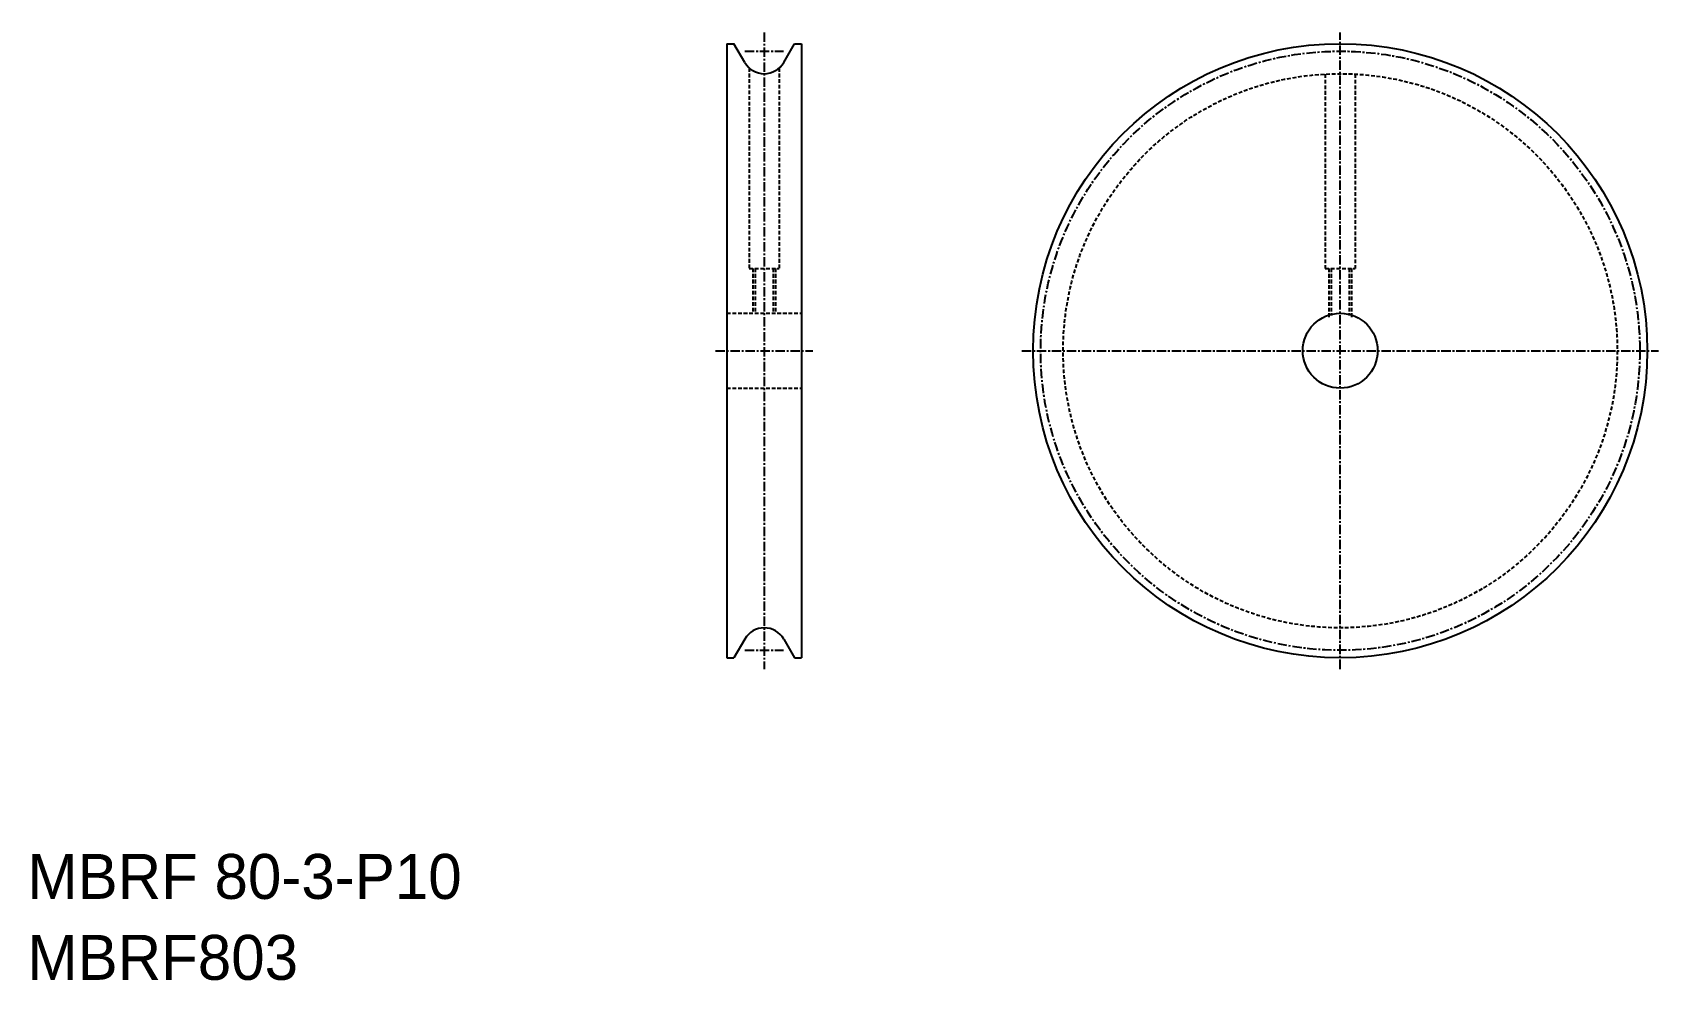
# Model space of a CAD drawing. Extents: x -285 to -68, y -61 to 66.
import ezdxf

# ---------------------------------------------------------------- set-up
doc = ezdxf.new("R2010")
doc.units = 0
doc.linetypes.add('CENTER', pattern=[2, 1.25, -0.25, 0.25, -0.25])
doc.linetypes.add('DASHED', pattern=[0.75, 0.5, -0.25])
doc.layers.get('0').update_dxf_attribs({"linetype": 'CONTINUOUS'})
doc.layers.add('CENTER', color=1, linetype='CENTER')

msp = doc.modelspace()

# ---------------------------------------------------------------- linework, layer by layer
at = {"color": 7, "linetype": 'CONTINUOUS'}
for p, q in [((-192.63, 64.2), (-192.63, -17.8)), ((-192.63, 64.2), (-191.67, 64.2)), ((-190.23, 61.7), (-191.67, 64.2)), ((-185.03, 61.7), (-183.59, 64.2)), ((-183.59, 64.2), (-182.63, 64.2)), ((-182.63, 64.2), (-182.63, -17.8)), ((-182.63, 55.2), (-182.63, 55.2)), ((-182.63, 48.7), (-182.63, 48.7)), ((-190.23, -15.3), (-191.67, -17.8)), ((-185.03, -15.3), (-183.59, -17.8)), ((-192.63, -17.8), (-191.67, -17.8)), ((-183.59, -17.8), (-182.63, -17.8))]:
    msp.add_line(p, q, dxfattribs=at)
at = {"color": 3, "linetype": 'DASHED'}
for p, q in [((-189.63, 60.96), (-189.63, 34.2)), ((-185.63, 60.96), (-185.63, 34.2)), ((-112.72, 60.14), (-112.72, 34.2)), ((-108.72, 60.14), (-108.72, 34.2)), ((-189.63, 34.2), (-185.63, 34.2)), ((-189.13, 34.2), (-189.13, 28.2)), ((-188.83, 34.2), (-188.83, 28.2)), ((-186.43, 34.2), (-186.43, 28.2)), ((-186.13, 34.2), (-186.13, 28.2)), ((-112.72, 34.2), (-108.72, 34.2)), ((-112.22, 34.2), (-112.22, 27.7)), ((-111.92, 34.2), (-111.92, 27.89)), ((-109.52, 34.2), (-109.52, 27.89)), ((-109.22, 34.2), (-109.22, 27.7)), ((-192.63, 28.2), (-182.63, 28.2)), ((-192.63, 18.2), (-182.63, 18.2))]:
    msp.add_line(p, q, dxfattribs=at)
at = {"color": 7, "linetype": 'CONTINUOUS'}
for radius in [41, 5]:
    msp.add_circle((-110.72, 23.2), radius, dxfattribs=at)
at = {"color": 3, "linetype": 'DASHED'}
msp.add_circle((-110.72, 23.2), 37, dxfattribs=at)
at = {"color": 7, "linetype": 'CONTINUOUS'}
for centre, start, end in [((-187.63, 63.2), 210, 330), ((-187.63, -16.8), 30, 150)]:
    msp.add_arc(centre, 3, start, end, dxfattribs=at)
at = {"layer": 'CENTER', "color": 1, "linetype": 'CENTER'}
for p, q in [((-187.63, 65.7), (-187.63, -19.3)), ((-110.72, -19.3), (-110.72, 65.7)), ((-190.2, 63.2), (-185.07, 63.2)), ((-194.13, 23.2), (-181.13, 23.2)), ((-153.22, 23.2), (-68.22, 23.2)), ((-190.2, -16.8), (-185.07, -16.8))]:
    msp.add_line(p, q, dxfattribs=at)
msp.add_circle((-110.72, 23.2), 40, dxfattribs=at)

# ---------------------------------------------------------------- texts
at = {"color": 7, "linetype": 'CONTINUOUS'}
for s, p in [('MBRF 80-3-P10', (-285.99, -50)), ('MBRF803', (-285.99, -60.81))]:
    msp.add_text(s, height=6, dxfattribs=at).set_placement(p)

doc.saveas('drawing.dxf')
